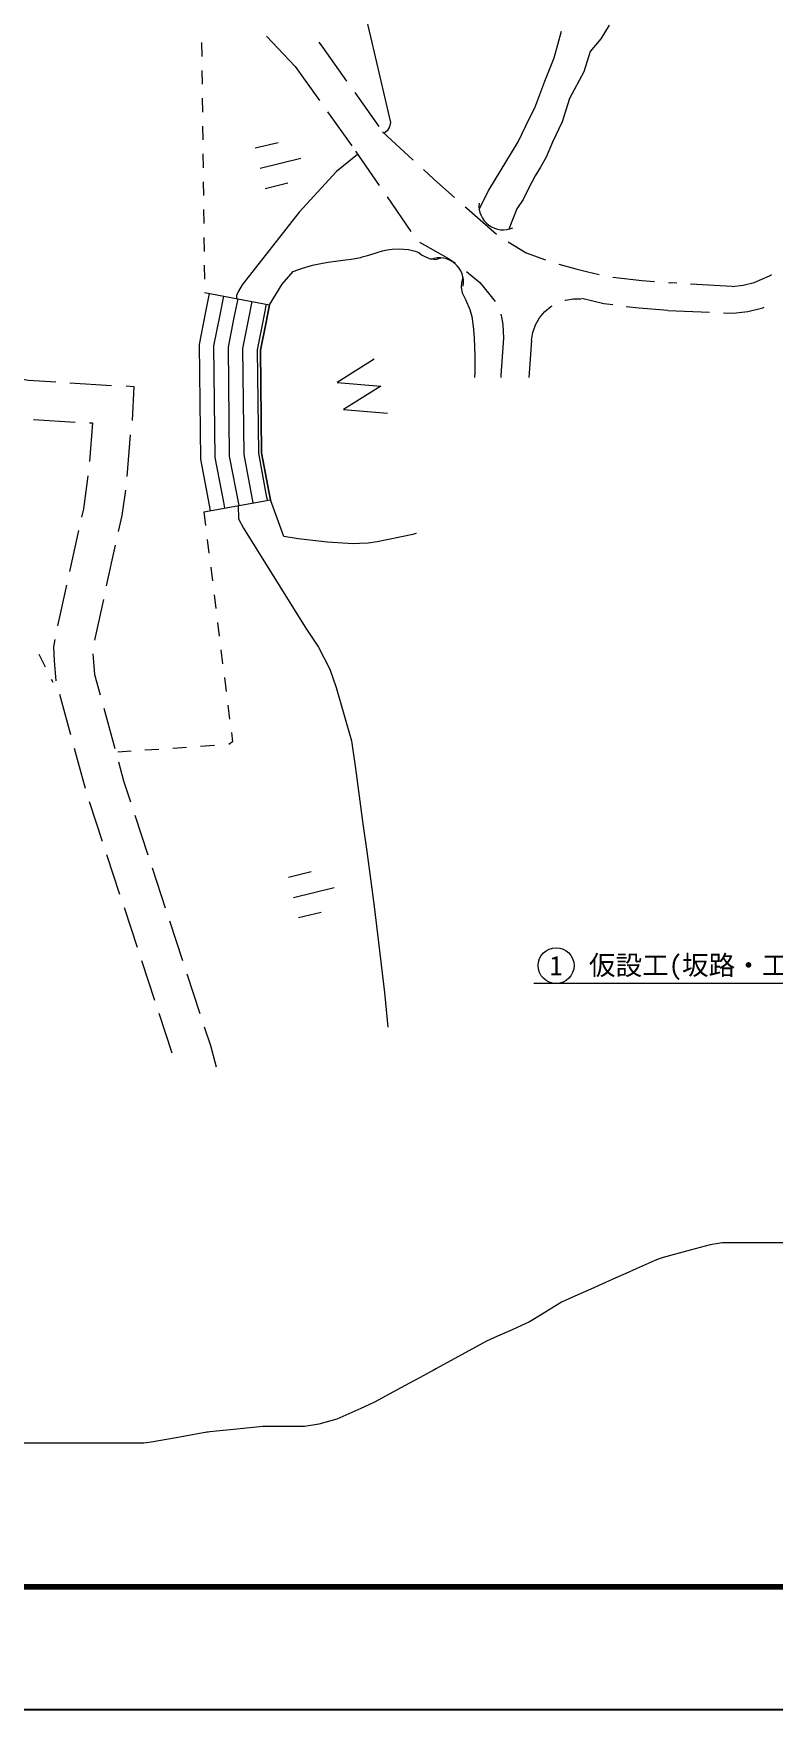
# Model space of a CAD drawing. Header units: millimetres. Extents: x -2078669 to -1085629, y -5987148 to 310365.
# Drawn here: x -1613861 to -1547459, y -8452 to 141999 of the extents above; entities that cross this region are included whole.
import ezdxf
from ezdxf.enums import TextEntityAlignment as Align

# ---------------------------------------------------------------- set-up
doc = ezdxf.new("R2010")
doc.units = ezdxf.units.MM
doc.header["$LTSCALE"] = 500
doc.layers.get('Defpoints').update_dxf_attribs({"color": 153})
for name, color, linetype, lineweight in [('D-BGD', 7, 'Continuous', 13), ('D-BYP-STRC', 1, 'Continuous', 13), ('D-TTL', 2, 'Continuous', 140), ('◆ワイプアウト', 4, 'Continuous', 13)]:
    doc.layers.add(name, color=color, linetype=linetype, lineweight=lineweight)
doc.styles.add('MS ゴシック', font='MS Gothic.ttf')

# ---------------------------------------------------------------- blocks, each defined once
blk = doc.blocks.new('河川平面')
at = {"layer": 'D-BGD', "linetype": 'Continuous'}
for p, q in [((1720578, -2784465, 361730), (1718015, -2781748, 362064)), ((1712182, -2782308, 362854), (1712198, -2783557, 362860)), ((1722717, -2782277, 361757), (1723031, -2782726, 361730)), ((1723031, -2782726, 361730), (1725205, -2785781, 361678)), ((1712213, -2784807, 362866), (1712228, -2786057, 362871)), ((1720578, -2784465, 361730), (1722754, -2787519, 361678)), ((1712245, -2787307, 362877), (1712260, -2788557, 362883)), ((1725930, -2786800, 361660), (1728105, -2789855, 361608)), ((1723479, -2788537, 361660), (1725655, -2791591, 361608)), ((1712275, -2789807, 362889), (1712291, -2791057, 362895)), ((1728436, -2790320, 361600), (1731184, -2792872, 361558)), ((1712306, -2792307, 362901), (1712321, -2793557, 362907)), ((1717003, -2791768), (1719044, -2791273)), ((1725992, -2792064, 361600), (1728126, -2795147, 361581)), ((1717445, -2793590), (1721090, -2792704)), ((1712338, -2794806, 362913), (1712353, -2796056, 362919)), ((1717888, -2795413), (1719928, -2794917)), ((1728838, -2796175, 361575), (1730972, -2799259, 361556)), ((1712368, -2797306, 362925), (1712384, -2798556, 362931)), ((1712399, -2799806, 362937), (1712415, -2801056, 362943)), ((1712431, -2802306, 362948), (1712446, -2803556, 362954)), ((1754075, -2803865, 361418), (1754230, -2803878, 361420)), ((1754830, -2803915, 361449), (1754230, -2803878, 361420)), ((1759815, -2804216, 361690), (1756076, -2803990, 361509)), ((1712461, -2804748, 362960), (1718274, -2805852, 360510)), ((1754032, -2806371, 361420), (1757775, -2806514, 361592)), ((1739293, -2808856, 361530), (1739022, -2812596, 361545)), ((1741790, -2809046, 361530), (1741512, -2812786, 361545)), ((1700371, -2812850, 363134), (1704113, -2813102, 363118)), ((1697108, -2816142, 363138), (1700850, -2816389, 363082)), ((1705791, -2817530, 363101), (1705488, -2821266, 363230)), ((1712387, -2824441, 362810), (1718377, -2823351, 360630)), ((1738484, -2823831, 361461), (1738307, -2827577, 361438)), ((1712387, -2824441, 362810), (1712540, -2825681, 362845)), ((1740978, -2824021, 361460), (1740801, -2827767, 361438)), ((1701145, -2826124, 363188), (1700340, -2829787, 363165)), ((1712694, -2826921, 362881), (1712847, -2828161, 362916)), ((1704439, -2827420, 363184), (1703637, -2831084, 363161)), ((1713002, -2829401, 362952), (1713155, -2830641, 362987)), ((1700072, -2831008, 363157), (1699267, -2834670, 363134)), ((1756797, -2831620), (1758837, -2831125)), ((1703370, -2832305, 363153), (1702569, -2835968, 363130)), ((1713309, -2831881, 363023), (1713462, -2833121, 363058)), ((1757239, -2833442), (1760883, -2832556)), ((1713616, -2834361, 363093), (1713769, -2835601, 363129)), ((1738076, -2833820, 361280), (1738122, -2835393, 361270)), ((1740579, -2834009, 361279), (1740617, -2835327, 361270)), ((1738122, -2835393, 361270), (1738324, -2839134, 361422)), ((1740617, -2835327, 361270), (1740817, -2839069, 361427)), ((1757681, -2835265), (1759722, -2834769)), ((1697580, -2837221, 363302), (1698137, -2838340, 363283)), ((1713923, -2836841, 363164), (1714077, -2838081, 363200)), ((1698693, -2839459, 363264), (1698826, -2839726, 363260)), ((1714231, -2839321, 363235), (1714384, -2840561, 363271)), ((1738408, -2840380, 361482), (1738805, -2844099, 361741)), ((1740909, -2840313, 361492), (1741311, -2844032, 361751)), ((1699438, -2840819, 363304), (1700422, -2844436, 363443)), ((1714538, -2841801, 363306), (1714691, -2843041, 363341)), ((1703404, -2842065, 363380), (1704388, -2845681, 363525)), ((1705859, -2845930, 363523), (1704683, -2846011, 363540)), ((1708354, -2845761, 363488), (1707106, -2845845, 363506)), ((1710847, -2845591, 363453), (1709601, -2845676, 363470)), ((1713341, -2845421, 363418), (1712094, -2845506, 363435)), ((1702107, -2850449, 363646), (1703276, -2854012, 363628)), ((1706188, -2851661, 363635), (1707357, -2855224, 363616)), ((1703665, -2855200, 363622), (1704834, -2858763, 363604)), ((1738678, -2855308, 361736), (1738369, -2859043, 361608)), ((1741194, -2855242, 361744), (1740885, -2858977, 361615)), ((1707747, -2856412, 363610), (1708915, -2859976, 363592)), ((1719991, -2857224), (1722031, -2856729)), ((1720433, -2859046), (1724077, -2858160)), ((1705224, -2859951, 363598), (1706391, -2863513, 363580)), ((1709305, -2861162, 363586), (1710473, -2864726, 363568)), ((1720875, -2860869), (1722916, -2860373)), ((1706781, -2864702, 363574), (1707950, -2868265, 363556)), ((1710863, -2865914, 363562), (1712032, -2869478, 363544)), ((1708339, -2869453, 363550), (1709508, -2873015, 363532)), ((1738759, -2870218, 361508), (1739502, -2873892, 361625)), ((1741295, -2870146, 361520), (1742039, -2873819, 361637))]:
    blk.add_line(p, q, dxfattribs=at)
for points, elevation in [([(1726053, -2776285), (1727459, -2782307), (1729143, -2789492), (1729040, -2789871), (1728831, -2790235), (1728563, -2790439)], 362000), ([(1726186, -2792348), (1724283, -2793873), (1720948, -2797527), (1715839, -2804048), (1715510, -2804620), (1715317, -2805017), (1715318, -2805295)], 362000), ([(1712877, -2804826), (1712548, -2806482), (1711961, -2809409), (1712080, -2819697), (1712861, -2823837), (1712966, -2824335)], 362600), ([(1714144, -2805070), (1713819, -2806740), (1713267, -2809525), (1713378, -2819566), (1714139, -2823579), (1714243, -2824101)], 362100), ([(1715425, -2805310), (1715094, -2806988), (1714568, -2809650), (1714676, -2819435), (1715515, -2823874)], 361700), ([(1716706, -2805550), (1716379, -2807242), (1715869, -2809775), (1715973, -2819305), (1716792, -2823639)], 361200), ([(1715474, -2823885), (1715486, -2825069), (1715958, -2825894), (1721471, -2834784), (1722683, -2836588), (1723689, -2838550), (1724269, -2840210), (1724962, -2842615), (1725639, -2845011), (1725987, -2847495), (1726332, -2849965), (1726671, -2852445), (1727011, -2854924), (1727342, -2857398), (1727668, -2859880), (1727986, -2862358), (1728281, -2864835), (1728314, -2865119), (1728595, -2867599), (1728849, -2870087), (1728911, -2870692)], 362000), ([(1747128, -2870692), (1747128, -2870593), (1747215, -2868094), (1747398, -2865569), (1747539, -2864301), (1747932, -2861770), (1748494, -2859267), (1749232, -2856820), (1750173, -2854500), (1751418, -2852355), (1751923, -2851677), (1753667, -2849887), (1754736, -2848991), (1756795, -2847556), (1756947, -2847471), (1759232, -2846547), (1761682, -2846017), (1764215, -2845743)], 362000)]:
    blk.add_lwpolyline(points, dxfattribs=dict(at, elevation=elevation))
at = {"layer": 'D-BGD', "linetype": 'Continuous', "extrusion": (-0.241241, -0.274682, 0.930781), "elevation": 686049}
blk.add_lwpolyline([(3144983, -757749), (3146253, -757788), (3148732, -757788)], dxfattribs=at)
at = {"layer": 'D-BGD', "linetype": 'Continuous', "extrusion": (0.659474, 0.75151, 0.018092), "elevation": -950732}
blk.add_lwpolyline([(-3149591, 378792), (-3149758, 378792), (-3153340, 378755)], dxfattribs=at)
at = {"layer": 'D-BGD', "linetype": 'Continuous', "extrusion": (-0.066377, -0.162317, 0.984504), "elevation": 695520}
blk.add_lwpolyline([(2662798, -1843004), (2665767, -1843380), (2666506, -1843545)], dxfattribs=at)
at = {"layer": 'D-BGD', "linetype": 'Continuous', "extrusion": (-0.012457, -0.067384, 0.997649), "elevation": 527634}
blk.add_lwpolyline([(2219743, -2406801), (2221505, -2407472), (2223344, -2407779)], dxfattribs=at)
at = {"layer": 'D-BGD', "linetype": 'Continuous', "extrusion": (-0.033023, -0.140495, 0.989531), "elevation": 693703}
blk.add_lwpolyline([(2339143, -2252238), (2340723, -2252296), (2341830, -2252293), (2342892, -2252296)], dxfattribs=at)
at = {"layer": 'D-BGD', "linetype": 'Continuous', "extrusion": (-0.028801, -0.218306, 0.975455), "elevation": 914128}
blk.add_lwpolyline([(2100741, -2408339), (2103342, -2408298), (2104489, -2408239)], dxfattribs=at)
at = {"layer": 'D-BGD', "linetype": 'Continuous', "extrusion": (0.016065, 0.067171, 0.997612), "elevation": 200133}
blk.add_lwpolyline([(-2349497, 2342059), (-2349538, 2342031), (-2350193, 2341754), (-2350896, 2341597)], dxfattribs=at)
at = {"layer": 'D-BGD', "linetype": 'Continuous', "extrusion": (-0.0076, -0.032563, 0.999441), "elevation": 439254}
blk.add_lwpolyline([(2341045, -2321491), (2340243, -2321580), (2338196, -2321580)], dxfattribs=at)
at = {"layer": 'D-BGD', "linetype": 'Continuous', "extrusion": (-0.139614, 0.01039, 0.990151), "elevation": 85957}
blk.add_lwpolyline([(2669901, 1974015), (2670313, 1974140), (2670812, 1974279), (2672035, 1974426)], dxfattribs=at)
at = {"layer": 'D-BGD', "linetype": 'Continuous', "extrusion": (-0.028117, -0.208401, 0.977639), "elevation": 888872}
blk.add_lwpolyline([(2113511, -2413699), (2110916, -2413842), (2109766, -2413861)], dxfattribs=at)
at = {"layer": 'D-BGD', "linetype": 'Continuous'}
blk.add_lwpolyline([(1727687, -2810724), (1724339, -2812825), (1728278, -2813153), (1724929, -2815254), (1728869, -2815582)], dxfattribs=at)
at = {"layer": 'D-BGD', "linetype": 'Continuous', "extrusion": (0.002989, -0.016092, 0.999866), "elevation": 413435}
blk.add_lwpolyline([(1153260, -3068374), (1154474, -3068801), (1156860, -3069412)], dxfattribs=at)
at = {"layer": 'D-BGD', "linetype": 'Continuous', "extrusion": (0.003269, -0.016216, 0.999863), "elevation": 414257}
blk.add_lwpolyline([(1115877, -3088256), (1116544, -3088438), (1115784, -3091400)], dxfattribs=at)
at = {"layer": 'D-BGD', "linetype": 'Continuous', "extrusion": (-0.139929, -0.004505, 0.990151), "elevation": 127339}
blk.add_lwpolyline([(2868345, 1681873), (2868363, 1681872), (2870851, 1681730), (2872086, 1681622)], dxfattribs=at)
at = {"layer": 'D-BGD', "linetype": 'Continuous', "extrusion": (-0.09716, -0.005961, 0.995251), "elevation": 207410}
blk.add_lwpolyline([(2915385, 1593598), (2917793, 1593393), (2919117, 1593239)], dxfattribs=at)
at = {"layer": 'D-BGD', "linetype": 'Continuous', "extrusion": (0.017243, 0.036933, 0.999169), "elevation": 288093}
blk.add_lwpolyline([(-2733795, 1845218), (-2734047, 1845120), (-2735256, 1848383)], dxfattribs=at)
at = {"layer": 'D-BGD', "linetype": 'Continuous', "extrusion": (-0.612857, 0.024256, 0.789822), "elevation": -848448}
blk.add_lwpolyline([(2747869, 1681987), (2749646, 1681952), (2751619, 1681933)], dxfattribs=at)
at = {"layer": 'D-BGD', "linetype": 'Continuous', "extrusion": (-0.626341, 0.024871, 0.779153), "elevation": -879049}
blk.add_lwpolyline([(2747721, 1669362), (2749440, 1669330), (2751470, 1669311)], dxfattribs=at)
at = {"layer": 'D-BGD', "linetype": 'Continuous', "extrusion": (0.143115, -0.037631, 0.98899), "elevation": 709515}
blk.add_lwpolyline([(-2296046, -2287237), (-2298330, -2287500), (-2299779, -2287561)], dxfattribs=at)
at = {"layer": 'D-BGD', "linetype": 'Continuous', "extrusion": (-0.220278, -0.022654, 0.975174), "elevation": 33645}
blk.add_lwpolyline([(2991814, 1484019), (2991865, 1484011), (2994923, 1483522), (2995521, 1483456)], dxfattribs=at)
at = {"layer": 'D-BGD', "linetype": 'Continuous', "extrusion": (-0.249354, -0.021817, 0.968167), "elevation": -22416}
blk.add_lwpolyline([(2969973, 1530653), (2972973, 1530214), (2973688, 1530146)], dxfattribs=at)
at = {"layer": 'D-BGD', "linetype": 'Continuous', "extrusion": (-0.017704, 0.026111, 0.999502), "elevation": 258571}
blk.add_lwpolyline([(176807, 3326341), (177180, 3327071), (177611, 3327071)], dxfattribs=at)
at = {"layer": 'D-BGD', "linetype": 'Continuous', "extrusion": (-0.95342, -0.253264, 0.163852), "elevation": -841272}
blk.add_lwpolyline([(3186901, 508202), (3188290, 508254), (3190648, 508351)], dxfattribs=at)
at = {"layer": 'D-BGD', "linetype": 'Continuous', "extrusion": (0.646384, 0.208273, 0.734037), "elevation": 775851}
blk.add_lwpolyline([(-3232508, -303232), (-3234276, -303123), (-3236255, -303136)], dxfattribs=at)
at = {"layer": 'D-BGD', "linetype": 'Continuous', "extrusion": (-0.651465, 0.02741, 0.758184), "elevation": -936691}
blk.add_lwpolyline([(2774699, 1644179), (2775521, 1644166), (2778445, 1644011)], dxfattribs=at)
at = {"layer": 'D-BGD', "linetype": 'Continuous', "extrusion": (-0.628438, 0.025205, 0.777451), "elevation": -884962}
blk.add_lwpolyline([(2778176, 1669315), (2779231, 1669298), (2781921, 1669150)], dxfattribs=at)
at = {"layer": 'D-BGD', "linetype": 'Continuous', "extrusion": (-0.447269, 0.005947, 0.89438), "elevation": -471106}
blk.add_lwpolyline([(2836925, 1750275), (2838798, 1750130), (2840669, 1750076)], dxfattribs=at)
at = {"layer": 'D-BGD', "linetype": 'Continuous', "extrusion": (-0.428174, 0.004492, 0.903685), "elevation": -431459}
blk.add_lwpolyline([(2841803, 1754971), (2843895, 1754803), (2845545, 1754749)], dxfattribs=at)
at = {"layer": 'D-BGD', "linetype": 'Continuous', "extrusion": (0.425874, 0.135415, 0.894592), "elevation": 665762}
blk.add_lwpolyline([(-3254596, -519256), (-3256364, -519274), (-3258344, -519191)], dxfattribs=at)
at = {"layer": 'D-BGD', "linetype": 'Continuous'}
for points in [[(1737098, -2797283, 360500), (1737963, -2795577, 360430), (1740604, -2791224, 360440), (1741610, -2789092, 360350), (1742089, -2788179, 360340), (1742999, -2785773, 360360), (1743837, -2783693, 360350), (1744474, -2781280, 360240)], [(1748775, -2780742, 360130), (1748021, -2781992, 360150), (1747056, -2783110, 360210), (1746497, -2784945, 360270), (1745197, -2787347, 360210), (1744547, -2789442, 360180), (1743684, -2791264, 360150), (1743100, -2792601, 360170), (1742612, -2793509, 360190), (1742119, -2794287, 360220), (1741586, -2795295, 360260), (1741037, -2796410, 360340), (1740487, -2797247, 360340), (1739773, -2799051, 360520)], [(1735643, -2803367, 360550), (1735501, -2803874, 360550), (1735485, -2804303, 360540), (1735570, -2804778, 360540), (1735876, -2805369, 360540), (1736249, -2806265, 360540), (1736436, -2806903, 360540), (1736541, -2807563, 360550), (1736587, -2808085, 360550), (1736641, -2808854, 360570), (1736701, -2810435, 360590), (1736710, -2811824, 360600), (1736468, -2817221, 360630), (1735731, -2822576, 360560), (1734599, -2825028, 360610), (1733221, -2825840, 360580), (1731598, -2826337, 360580), (1731141, -2826489, 360560), (1727937, -2827127, 360540), (1727141, -2827247, 360530), (1726356, -2827268, 360530), (1725789, -2827312, 360530), (1723495, -2827169, 360530), (1720856, -2826864, 360580), (1719565, -2826641, 360610), (1718377, -2823351, 360630), (1718254, -2822761, 360630), (1717573, -2819151, 360600), (1717468, -2809922, 360520), (1717942, -2807553, 360510), (1718274, -2805852, 360510), (1719412, -2803992, 360610), (1720414, -2802872, 360610), (1721238, -2802561, 360580), (1722145, -2802287, 360580), (1723038, -2802119, 360600), (1723554, -2802024, 360600), (1724408, -2801903, 360600), (1725089, -2801822, 360590), (1725604, -2801749, 360590), (1726464, -2801597, 360590), (1726588, -2801542, 360590), (1727078, -2801431, 360590), (1727762, -2801225, 360580), (1728019, -2801118, 360560), (1728411, -2800998, 360540), (1728842, -2800911, 360540), (1729289, -2800856, 360540), (1729850, -2800822, 360540), (1730761, -2800884, 360540), (1731356, -2801053, 360570), (1731680, -2801170, 360570), (1731907, -2801358, 360590), (1732207, -2801519, 360600), (1732426, -2801599, 360610), (1732622, -2801700, 360610), (1732723, -2801723, 360610), (1732893, -2801729, 360620), (1733189, -2801795, 360640), (1733682, -2801640, 360640)], [(1735969, -2802867, 361429), (1737165, -2803849, 361460), (1737929, -2804808, 361460), (1738539, -2805570, 361452)], [(1759815, -2804216, 361690), (1760780, -2804102, 361700), (1761784, -2803860, 361430), (1763142, -2803245, 361440), (1763336, -2803141, 361441)], [(1717981, -2805799, 360500), (1717649, -2807500, 360500), (1717175, -2809891, 360510), (1717280, -2819179, 360590), (1717955, -2822820, 360620), (1718083, -2823401, 360620)], [(1718274, -2805852, 360510), (1717942, -2807553, 360510), (1717468, -2809922, 360520), (1717573, -2819151, 360600), (1718254, -2822761, 360630), (1718377, -2823351, 360630)], [(1741790, -2809046, 361530), (1741912, -2808332, 361520), (1742153, -2807651, 361500), (1742512, -2807027, 361480), (1742974, -2806485, 361460), (1743529, -2806020, 361450), (1743657, -2805948, 361446)], [(1759023, -2806561, 361650), (1759901, -2806595, 361690), (1761200, -2806442, 361700), (1762554, -2806113, 361430), (1762684, -2806055, 361431)], [(1701982, -2821200, 363241), (1701962, -2821447, 363250), (1701575, -2824166, 363200), (1701413, -2824904, 363195)], [(1699016, -2835889, 363212), (1698890, -2836544, 363300), (1698960, -2837807, 363290), (1699120, -2839612, 363261)], [(1702429, -2837184, 363295), (1702451, -2837553, 363290), (1702583, -2839048, 363260), (1703076, -2840860, 363332)], [(1738938, -2845339, 361828), (1739034, -2846228, 361890), (1739164, -2848530, 361910), (1739134, -2849077, 361904)], [(1741446, -2845272, 361838), (1741527, -2846024, 361890), (1741669, -2848527, 361910), (1741643, -2849011, 361905)], [(1738057, -2865277, 361466), (1738108, -2866320, 361460), (1738324, -2868070, 361440), (1738511, -2868993, 361469)], [(1740554, -2865210, 361466), (1740598, -2866102, 361460), (1740794, -2867667, 361440), (1741048, -2868921, 361480)]]:
    blk.add_polyline3d(points, dxfattribs=at)
blk.add_circle((1762273, -2819585, 361880), 375, dxfattribs=at)
for centre, start, end in [((1739241, -2796962), 173.85046, 293.85192), ((1733524, -2803806), 350.09046, 110.09192)]:
    blk.add_arc(centre, 2165, start, end, dxfattribs=at)
at = {"layer": 'D-BGD', "linetype": 'Continuous', "style": 'MS ゴシック'}
blk.add_text('361.9', height=900, rotation=283.66942, dxfattribs=at).set_placement((1761920, -2820621))

msp = doc.modelspace()

# ---------------------------------------------------------------- linework, layer by layer
at = {"layer": 'D-TTL'}
msp.add_line((-1777887.6, 2547.7), (-1377887.6, 2547.7), dxfattribs=at)
at = {"layer": 'Defpoints', "color": 1}
msp.add_lwpolyline([(-1788137.6, -8452.3), (-1367637.6, -8452.3), (-1367637.6, 288547.7), (-1788137.6, 288547.7)], close=True, dxfattribs=at)

# ---------------------------------------------------------------- block references
at = {"layer": 'D-BGD'}
msp.add_blockref('河川平面', (-3310965.8, 2923500.2), dxfattribs=at)

# ---------------------------------------------------------------- next in the draw order: wipeouts: each hides what was drawn before it
msp.add_wipeout([(-1579481.3, 111116), (-1437818.5, 111116), (-1437818.5, 5942.6), (-1579481.3, 5942.6)]).dxf.layer = '◆ワイプアウト'

# ---------------------------------------------------------------- next in the draw order: linework, layer by layer
at = {"layer": 'D-BGD', "color": 7, "linetype": 'Continuous', "lineweight": 13}
msp.add_lwpolyline([(-1546285.6, 33447.8), (-1548135.5, 33447.8), (-1549169.2, 33447.8), (-1550566.6, 33447.8), (-1552052.8, 33447.8), (-1553152.1, 33257.2), (-1554936.4, 32770), (-1557348.6, 32111.3), (-1557819.9, 31982.6), (-1558168.6, 31826.9), (-1559778.3, 31108.3), (-1560703.5, 30695.2), (-1561609.3, 30290.8), (-1563185.2, 29587.2), (-1563587.1, 29407.8), (-1565271.5, 28655.8), (-1566470.7, 28120.3), (-1568201.7, 27047.4), (-1569354.3, 26332.9), (-1570912.4, 25637.3), (-1572237.9, 25045.5), (-1573218.3, 24607.8), (-1575121.5, 23568.4), (-1577694.4, 22163.3), (-1578005, 21970.7), (-1578234.9, 21868.1), (-1580888.6, 20418.8), (-1583251.4, 19128.4), (-1583772.2, 18895.9), (-1584476.3, 18581.6), (-1586655.8, 17608.5), (-1588268, 17168.3), (-1589539.4, 16947.8), (-1591258.2, 16947.8), (-1592423, 16947.8), (-1593284.5, 16947.8), (-1595306.6, 16746.3), (-1598040.1, 16473.8), (-1598190.1, 16447.8), (-1598301.1, 16428.6), (-1601073.7, 15947.8), (-1603317.6, 15558.7), (-1603957.3, 15447.8), (-1604822.1, 15447.8), (-1606840.9, 15447.8), (-1608334.2, 15447.8), (-1609724.5, 15447.8), (-1611604, 15447.8), (-1612608.1, 15447.8), (-1613350.8, 15447.8), (-1615491.7, 15447.8)], dxfattribs=at)
at = {"layer": 'D-BYP-STRC'}
msp.add_line((-1531961, 56712.4), (-1568961, 56712.4), dxfattribs=at)
msp.add_circle((-1566965.6, 58322.4), 1610, dxfattribs=at)

# ---------------------------------------------------------------- next in the draw order: texts
at = {"layer": 'D-BYP-STRC', "style": 'MS ゴシック'}
msp.add_text('1', height=1750, dxfattribs=at).set_placement((-1566965.6, 58322.4), align=Align.MIDDLE_CENTER)
msp.add_text('仮設工(坂路・工事用道路設置)', height=1750, dxfattribs=at).set_placement((-1564019.6, 58358.2), align=Align.MIDDLE_LEFT)

doc.saveas('drawing.dxf')
